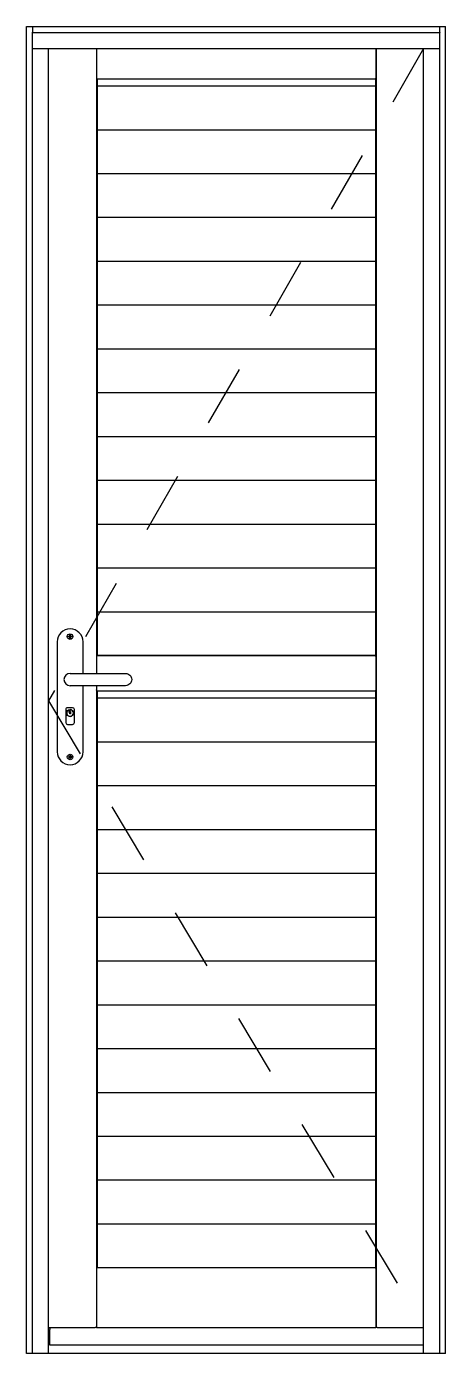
# Model space of a CAD drawing. Header units: millimetres. Extents: x -9.27 to -8.59, y 1068.3 to 1070.45.
import ezdxf

# ---------------------------------------------------------------- set-up
doc = ezdxf.new("R2010")
doc.units = ezdxf.units.MM
doc.header["$LTSCALE"] = 0.5
doc.linetypes.add('HIDDEN2', pattern=[0.1875, 0.125, -0.0625])
doc.layers.add('Gravia_Portas', color=1, linetype='Continuous')
doc.layers.add('Gravia_Portas_hidden2', color=1, linetype='HIDDEN2')

msp = doc.modelspace()

# ---------------------------------------------------------------- linework, layer by layer
at = {"layer": 'Gravia_Portas', "color": 2}
for p, q in [((-9.2746, 1068.3036), (-9.2746, 1070.4536)), ((-9.2746, 1070.4536), (-8.5946, 1070.4536)), ((-8.5946, 1068.3036), (-8.5946, 1070.4536)), ((-8.5946, 1068.3036), (-9.2746, 1068.3036))]:
    msp.add_line(p, q, dxfattribs=at)
at = {"layer": 'Gravia_Portas'}
for p, q in [((-9.2651, 1070.4532), (-9.2651, 1070.4446)), ((-9.2651, 1070.4441), (-9.2651, 1070.4446)), ((-9.2651, 1068.3036), (-9.2651, 1070.4441)), ((-9.2651, 1070.4441), (-8.6041, 1070.4441)), ((-8.6041, 1070.4446), (-8.6041, 1070.4532)), ((-8.6041, 1070.4446), (-8.6041, 1070.4441)), ((-8.6041, 1068.3036), (-8.6041, 1070.4441)), ((-9.2651, 1070.4179), (-8.6041, 1070.4179)), ((-9.2389, 1068.3036), (-9.2389, 1070.4179)), ((-9.1609, 1070.4179), (-9.1609, 1069.4056)), ((-8.7077, 1070.4179), (-8.7077, 1068.3456)), ((-8.7071, 1070.4179), (-8.7071, 1068.3456)), ((-8.6303, 1068.3036), (-8.6303, 1070.4179)), ((-9.1601, 1070.3685), (-9.16, 1070.3685)), ((-9.16, 1070.3685), (-9.16, 1069.4346)), ((-8.7085, 1070.3685), (-9.16, 1070.3685)), ((-9.16, 1070.3575), (-8.7085, 1070.3575)), ((-8.7085, 1070.3685), (-8.7085, 1070.3685)), ((-8.7085, 1070.3685), (-8.7085, 1069.4346)), ((-8.708, 1070.3698), (-8.708, 1069.4331)), ((-9.16, 1070.2865), (-8.7085, 1070.2865)), ((-9.16, 1070.2155), (-8.7085, 1070.2155)), ((-9.16, 1070.1445), (-8.7085, 1070.1445)), ((-9.16, 1070.0735), (-8.7085, 1070.0735)), ((-9.16, 1070.0025), (-8.7085, 1070.0025)), ((-9.16, 1069.9315), (-8.7085, 1069.9315)), ((-9.16, 1069.8605), (-8.7085, 1069.8605)), ((-9.16, 1069.7895), (-8.7085, 1069.7895)), ((-9.16, 1069.7185), (-8.7085, 1069.7185)), ((-9.16, 1069.6475), (-8.7085, 1069.6475)), ((-9.16, 1069.5765), (-8.7085, 1069.5765)), ((-9.16, 1069.5055), (-8.7085, 1069.5055)), ((-9.2249, 1069.4566), (-9.2249, 1069.2786)), ((-9.1829, 1069.4056), (-9.1829, 1069.4566)), ((-9.16, 1069.4346), (-9.1601, 1069.4346)), ((-9.1601, 1069.4345), (-8.7085, 1069.4345)), ((-8.7085, 1069.4344), (-9.1601, 1069.4344)), ((-8.7085, 1069.4346), (-8.7085, 1069.4346)), ((-9.1829, 1069.2786), (-9.1829, 1069.3856)), ((-9.1609, 1069.3856), (-9.1609, 1068.3456)), ((-8.7085, 1069.3768), (-9.1601, 1069.3768)), ((-9.1601, 1069.3766), (-9.16, 1069.3766)), ((-9.16, 1069.3766), (-9.16, 1068.4426)), ((-8.7085, 1069.3766), (-8.7085, 1069.3766)), ((-8.7085, 1069.3766), (-8.7085, 1068.4426)), ((-8.708, 1069.378), (-8.708, 1068.4414)), ((-9.2109, 1069.3469), (-9.2109, 1069.3259)), ((-9.1999, 1069.3499), (-9.2079, 1069.3499)), ((-9.2054, 1069.3424), (-9.2054, 1069.3467)), ((-9.2034, 1069.3469), (-9.2034, 1069.3454)), ((-9.1969, 1069.3259), (-9.1969, 1069.3469)), ((-9.16, 1069.3657), (-8.7085, 1069.3657)), ((-9.2044, 1069.3424), (-9.2054, 1069.3424)), ((-9.2034, 1069.3454), (-9.2044, 1069.3454)), ((-9.2044, 1069.3454), (-9.2044, 1069.3439)), ((-9.2044, 1069.3439), (-9.2034, 1069.3439)), ((-9.2044, 1069.3399), (-9.2044, 1069.3424)), ((-9.2034, 1069.3399), (-9.2044, 1069.3399)), ((-9.2034, 1069.3439), (-9.2034, 1069.3399)), ((-9.2079, 1069.3229), (-9.1999, 1069.3229)), ((-9.16, 1069.2947), (-8.7085, 1069.2947)), ((-9.16, 1069.2237), (-8.7085, 1069.2237)), ((-9.16, 1069.1527), (-8.7085, 1069.1527)), ((-9.16, 1069.0817), (-8.7085, 1069.0817)), ((-9.16, 1069.0107), (-8.7085, 1069.0107)), ((-9.16, 1068.9397), (-8.7085, 1068.9397)), ((-9.16, 1068.8687), (-8.7085, 1068.8687)), ((-9.16, 1068.7977), (-8.7085, 1068.7977)), ((-9.16, 1068.7267), (-8.7085, 1068.7267)), ((-9.16, 1068.6557), (-8.7085, 1068.6557)), ((-9.16, 1068.5847), (-8.7085, 1068.5847)), ((-9.16, 1068.5137), (-8.7085, 1068.5137)), ((-9.16, 1068.4426), (-9.1601, 1068.4426)), ((-9.16, 1068.4427), (-8.7085, 1068.4427)), ((-8.7085, 1068.4426), (-9.16, 1068.4426)), ((-8.7085, 1068.4426), (-8.7085, 1068.4426)), ((-9.2389, 1068.3456), (-9.163, 1068.3456)), ((-9.2369, 1068.3441), (-9.2369, 1068.3426)), ((-9.2369, 1068.3415), (-9.2369, 1068.3426)), ((-9.2369, 1068.3415), (-9.2369, 1068.3411)), ((-9.2369, 1068.3176), (-9.2369, 1068.3411)), ((-9.1615, 1068.3456), (-9.163, 1068.3456)), ((-9.1609, 1068.3456), (-9.1615, 1068.3456)), ((-9.1609, 1068.3456), (-8.7077, 1068.3456)), ((-8.7071, 1068.3456), (-8.7077, 1068.3456)), ((-8.7056, 1068.3456), (-8.7071, 1068.3456)), ((-8.7056, 1068.3456), (-8.6303, 1068.3456)), ((-9.2389, 1068.3176), (-9.2384, 1068.3176)), ((-9.237, 1068.3176), (-9.2384, 1068.3176)), ((-9.237, 1068.3176), (-8.6303, 1068.3176))]:
    msp.add_line(p, q, dxfattribs=at)
for points in [[(-9.1606, 1070.3698), (-9.1606, 1070.3699), (-9.1606, 1070.3699), (-9.1606, 1070.3699), (-9.1606, 1070.3699), (-9.1606, 1070.37), (-9.1606, 1070.37), (-9.1606, 1070.37), (-9.1606, 1070.37), (-9.1607, 1070.3701), (-9.1607, 1070.3701), (-9.1607, 1070.3701), (-9.1607, 1070.3702), (-9.1607, 1070.3702), (-9.1607, 1070.3702), (-9.1607, 1070.3702), (-9.1608, 1070.3703), (-9.1608, 1070.3703), (-9.1608, 1070.3703), (-9.1608, 1070.3703), (-9.1608, 1070.3704), (-9.1609, 1070.3704), (-9.1609, 1070.3704), (-9.1609, 1070.3704), (-9.1609, 1070.3705)], [(-9.1601, 1070.3685), (-9.1601, 1070.3686), (-9.1601, 1070.3686), (-9.1601, 1070.3686), (-9.1602, 1070.3687), (-9.1602, 1070.3687), (-9.1602, 1070.3688), (-9.1602, 1070.3688), (-9.1602, 1070.3689), (-9.1603, 1070.3689), (-9.1603, 1070.369), (-9.1603, 1070.369), (-9.1603, 1070.3691), (-9.1603, 1070.3691), (-9.1603, 1070.3692), (-9.1604, 1070.3692), (-9.1604, 1070.3693), (-9.1604, 1070.3694), (-9.1604, 1070.3694), (-9.1605, 1070.3695), (-9.1605, 1070.3696), (-9.1605, 1070.3696), (-9.1605, 1070.3697), (-9.1605, 1070.3698), (-9.1606, 1070.3698)], [(-8.708, 1070.3698), (-8.7081, 1070.3697), (-8.7081, 1070.3696), (-8.7081, 1070.3696), (-8.7081, 1070.3695), (-8.7082, 1070.3694), (-8.7082, 1070.3694), (-8.7082, 1070.3693), (-8.7082, 1070.3693), (-8.7082, 1070.3692), (-8.7083, 1070.3692), (-8.7083, 1070.3691), (-8.7083, 1070.3691), (-8.7083, 1070.369), (-8.7083, 1070.369), (-8.7083, 1070.3689), (-8.7084, 1070.3689), (-8.7084, 1070.3688), (-8.7084, 1070.3688), (-8.7084, 1070.3687), (-8.7084, 1070.3687), (-8.7084, 1070.3686), (-8.7085, 1070.3686), (-8.7085, 1070.3686), (-8.7085, 1070.3685)], [(-8.7077, 1070.3705), (-8.7077, 1070.3704), (-8.7077, 1070.3704), (-8.7077, 1070.3704), (-8.7078, 1070.3704), (-8.7078, 1070.3703), (-8.7078, 1070.3703), (-8.7078, 1070.3703), (-8.7078, 1070.3702), (-8.7079, 1070.3702), (-8.7079, 1070.3702), (-8.7079, 1070.3702), (-8.7079, 1070.3701), (-8.7079, 1070.3701), (-8.7079, 1070.3701), (-8.7079, 1070.37), (-8.708, 1070.37), (-8.708, 1070.37), (-8.708, 1070.3699), (-8.708, 1070.3699), (-8.708, 1070.3699), (-8.708, 1070.3699), (-8.708, 1070.3698), (-8.708, 1070.3698), (-8.708, 1070.3698)], [(-9.1609, 1069.4324), (-9.1609, 1069.4324), (-9.1609, 1069.4325), (-9.1609, 1069.4325), (-9.1608, 1069.4325), (-9.1608, 1069.4325), (-9.1608, 1069.4326), (-9.1608, 1069.4326), (-9.1608, 1069.4326), (-9.1607, 1069.4327), (-9.1607, 1069.4327), (-9.1607, 1069.4327), (-9.1607, 1069.4327), (-9.1607, 1069.4328), (-9.1607, 1069.4328), (-9.1607, 1069.4328), (-9.1606, 1069.4328), (-9.1606, 1069.4329), (-9.1606, 1069.4329), (-9.1606, 1069.4329), (-9.1606, 1069.433), (-9.1606, 1069.433), (-9.1606, 1069.433), (-9.1606, 1069.433), (-9.1606, 1069.4331)], [(-9.1606, 1069.4331), (-9.1605, 1069.4332), (-9.1605, 1069.4332), (-9.1605, 1069.4333), (-9.1605, 1069.4334), (-9.1604, 1069.4335), (-9.1604, 1069.4336), (-9.1604, 1069.4336), (-9.1603, 1069.4337), (-9.1603, 1069.4338), (-9.1603, 1069.4339), (-9.1603, 1069.4339), (-9.1602, 1069.434), (-9.1602, 1069.4341), (-9.1602, 1069.4341), (-9.1602, 1069.4342), (-9.1602, 1069.4342), (-9.1601, 1069.4343), (-9.1601, 1069.4343), (-9.1601, 1069.4344), (-9.1601, 1069.4344), (-9.1601, 1069.4345), (-9.1601, 1069.4345), (-9.1601, 1069.4345), (-9.1601, 1069.4346)], [(-8.7085, 1069.4346), (-8.7085, 1069.4345), (-8.7085, 1069.4345), (-8.7085, 1069.4345), (-8.7085, 1069.4344), (-8.7085, 1069.4344), (-8.7085, 1069.4343), (-8.7085, 1069.4343), (-8.7084, 1069.4342), (-8.7084, 1069.4342), (-8.7084, 1069.4341), (-8.7084, 1069.4341), (-8.7084, 1069.434), (-8.7083, 1069.434), (-8.7083, 1069.4339), (-8.7083, 1069.4338), (-8.7083, 1069.4338), (-8.7082, 1069.4337), (-8.7082, 1069.4336), (-8.7082, 1069.4335), (-8.7082, 1069.4335), (-8.7081, 1069.4334), (-8.7081, 1069.4333), (-8.7081, 1069.4332), (-8.708, 1069.4331)], [(-8.7085, 1069.4344), (-8.7085, 1069.4344), (-8.7085, 1069.4344), (-8.7085, 1069.4344), (-8.7085, 1069.4344), (-8.7085, 1069.4344), (-8.7085, 1069.4344), (-8.7085, 1069.4344), (-8.7085, 1069.4344), (-8.7085, 1069.4344), (-8.7085, 1069.4344), (-8.7085, 1069.4344), (-8.7085, 1069.4344), (-8.7085, 1069.4344), (-8.7085, 1069.4344), (-8.7085, 1069.4344), (-8.7085, 1069.4344), (-8.7085, 1069.4344), (-8.7085, 1069.4344), (-8.7085, 1069.4345), (-8.7085, 1069.4345), (-8.7085, 1069.4345), (-8.7085, 1069.4345), (-8.7085, 1069.4345), (-8.7085, 1069.4345)], [(-8.708, 1069.4331), (-8.708, 1069.4331), (-8.708, 1069.4331), (-8.708, 1069.433), (-8.708, 1069.433), (-8.708, 1069.433), (-8.708, 1069.4329), (-8.708, 1069.4329), (-8.708, 1069.4329), (-8.7079, 1069.4328), (-8.7079, 1069.4328), (-8.7079, 1069.4328), (-8.7079, 1069.4328), (-8.7079, 1069.4327), (-8.7079, 1069.4327), (-8.7079, 1069.4327), (-8.7078, 1069.4326), (-8.7078, 1069.4326), (-8.7078, 1069.4326), (-8.7078, 1069.4326), (-8.7078, 1069.4325), (-8.7077, 1069.4325), (-8.7077, 1069.4325), (-8.7077, 1069.4324), (-8.7077, 1069.4324)], [(-9.1606, 1069.3781), (-9.1606, 1069.3781), (-9.1606, 1069.3781), (-9.1606, 1069.3782), (-9.1606, 1069.3782), (-9.1606, 1069.3782), (-9.1606, 1069.3782), (-9.1606, 1069.3783), (-9.1606, 1069.3783), (-9.1607, 1069.3783), (-9.1607, 1069.3784), (-9.1607, 1069.3784), (-9.1607, 1069.3784), (-9.1607, 1069.3784), (-9.1607, 1069.3785), (-9.1607, 1069.3785), (-9.1608, 1069.3785), (-9.1608, 1069.3785), (-9.1608, 1069.3786), (-9.1608, 1069.3786), (-9.1608, 1069.3786), (-9.1609, 1069.3786), (-9.1609, 1069.3787), (-9.1609, 1069.3787), (-9.1609, 1069.3787)], [(-9.1601, 1069.3766), (-9.1601, 1069.3766), (-9.1601, 1069.3766), (-9.1601, 1069.3767), (-9.1601, 1069.3767), (-9.1601, 1069.3768), (-9.1601, 1069.3768), (-9.1601, 1069.3769), (-9.1602, 1069.3769), (-9.1602, 1069.377), (-9.1602, 1069.377), (-9.1602, 1069.3771), (-9.1602, 1069.3771), (-9.1603, 1069.3772), (-9.1603, 1069.3773), (-9.1603, 1069.3774), (-9.1603, 1069.3774), (-9.1604, 1069.3775), (-9.1604, 1069.3776), (-9.1604, 1069.3776), (-9.1605, 1069.3777), (-9.1605, 1069.3778), (-9.1605, 1069.3779), (-9.1605, 1069.378), (-9.1606, 1069.3781)], [(-8.708, 1069.378), (-8.7081, 1069.3779), (-8.7081, 1069.3778), (-8.7081, 1069.3778), (-8.7082, 1069.3777), (-8.7082, 1069.3776), (-8.7082, 1069.3775), (-8.7082, 1069.3775), (-8.7083, 1069.3774), (-8.7083, 1069.3773), (-8.7083, 1069.3773), (-8.7083, 1069.3772), (-8.7084, 1069.3771), (-8.7084, 1069.3771), (-8.7084, 1069.377), (-8.7084, 1069.3769), (-8.7084, 1069.3769), (-8.7085, 1069.3768), (-8.7085, 1069.3768), (-8.7085, 1069.3767), (-8.7085, 1069.3767), (-8.7085, 1069.3767), (-8.7085, 1069.3766), (-8.7085, 1069.3766), (-8.7085, 1069.3766)], [(-8.7077, 1069.3787), (-8.7077, 1069.3787), (-8.7077, 1069.3787), (-8.7077, 1069.3786), (-8.7078, 1069.3786), (-8.7078, 1069.3786), (-8.7078, 1069.3786), (-8.7078, 1069.3785), (-8.7078, 1069.3785), (-8.7079, 1069.3785), (-8.7079, 1069.3784), (-8.7079, 1069.3784), (-8.7079, 1069.3784), (-8.7079, 1069.3784), (-8.7079, 1069.3783), (-8.7079, 1069.3783), (-8.708, 1069.3783), (-8.708, 1069.3782), (-8.708, 1069.3782), (-8.708, 1069.3782), (-8.708, 1069.3781), (-8.708, 1069.3781), (-8.708, 1069.3781), (-8.708, 1069.378), (-8.708, 1069.378)], [(-9.2746, 1068.3036), (-9.2746, 1068.8036)], [(-9.1606, 1068.4413), (-9.1605, 1068.4414), (-9.1605, 1068.4415), (-9.1605, 1068.4415), (-9.1605, 1068.4416), (-9.1605, 1068.4417), (-9.1604, 1068.4417), (-9.1604, 1068.4418), (-9.1604, 1068.4418), (-9.1604, 1068.4419), (-9.1603, 1068.442), (-9.1603, 1068.442), (-9.1603, 1068.4421), (-9.1603, 1068.4421), (-9.1603, 1068.4422), (-9.1603, 1068.4422), (-9.1602, 1068.4423), (-9.1602, 1068.4423), (-9.1602, 1068.4424), (-9.1602, 1068.4424), (-9.1602, 1068.4425), (-9.1601, 1068.4425), (-9.1601, 1068.4425), (-9.1601, 1068.4426), (-9.1601, 1068.4426)], [(-8.7085, 1068.4426), (-8.7085, 1068.4426), (-8.7085, 1068.4425), (-8.7084, 1068.4425), (-8.7084, 1068.4425), (-8.7084, 1068.4424), (-8.7084, 1068.4424), (-8.7084, 1068.4423), (-8.7084, 1068.4423), (-8.7083, 1068.4422), (-8.7083, 1068.4422), (-8.7083, 1068.4421), (-8.7083, 1068.4421), (-8.7083, 1068.442), (-8.7083, 1068.442), (-8.7082, 1068.4419), (-8.7082, 1068.4419), (-8.7082, 1068.4418), (-8.7082, 1068.4418), (-8.7082, 1068.4417), (-8.7081, 1068.4416), (-8.7081, 1068.4416), (-8.7081, 1068.4415), (-8.7081, 1068.4414), (-8.708, 1068.4414)], [(-9.1609, 1068.4407), (-9.1609, 1068.4407), (-9.1609, 1068.4407), (-9.1609, 1068.4407), (-9.1608, 1068.4408), (-9.1608, 1068.4408), (-9.1608, 1068.4408), (-9.1608, 1068.4409), (-9.1608, 1068.4409), (-9.1607, 1068.4409), (-9.1607, 1068.4409), (-9.1607, 1068.441), (-9.1607, 1068.441), (-9.1607, 1068.441), (-9.1607, 1068.441), (-9.1607, 1068.4411), (-9.1606, 1068.4411), (-9.1606, 1068.4411), (-9.1606, 1068.4411), (-9.1606, 1068.4412), (-9.1606, 1068.4412), (-9.1606, 1068.4412), (-9.1606, 1068.4413), (-9.1606, 1068.4413), (-9.1606, 1068.4413)], [(-8.708, 1068.4414), (-8.708, 1068.4413), (-8.708, 1068.4413), (-8.708, 1068.4413), (-8.708, 1068.4413), (-8.708, 1068.4412), (-8.708, 1068.4412), (-8.708, 1068.4412), (-8.708, 1068.4411), (-8.7079, 1068.4411), (-8.7079, 1068.4411), (-8.7079, 1068.441), (-8.7079, 1068.441), (-8.7079, 1068.441), (-8.7079, 1068.441), (-8.7079, 1068.4409), (-8.7078, 1068.4409), (-8.7078, 1068.4409), (-8.7078, 1068.4408), (-8.7078, 1068.4408), (-8.7078, 1068.4408), (-8.7077, 1068.4408), (-8.7077, 1068.4407), (-8.7077, 1068.4407), (-8.7077, 1068.4407)]]:
    msp.add_lwpolyline(points, dxfattribs=at)
for points in [[(-9.2012, 1069.4646), (-9.2026, 1069.4648, 0.221538), (-9.2029, 1069.4647), (-9.2035, 1069.4641, 0.221515), (-9.2036, 1069.4638), (-9.2035, 1069.4624), (-9.2044, 1069.4624), (-9.2043, 1069.4638, 0.221538), (-9.2044, 1069.4641), (-9.205, 1069.4647, 0.221515), (-9.2052, 1069.4648), (-9.2067, 1069.4646), (-9.2067, 1069.4656), (-9.2052, 1069.4655, 0.221538), (-9.205, 1069.4656), (-9.2044, 1069.4662, 0.221515), (-9.2043, 1069.4664), (-9.2044, 1069.4679), (-9.2035, 1069.4679), (-9.2036, 1069.4664, 0.221538), (-9.2035, 1069.4662), (-9.2029, 1069.4656, 0.221515), (-9.2026, 1069.4655), (-9.2012, 1069.4656), (-9.2012, 1069.4646)], [(-9.2039, 1069.4056), (-9.1139, 1069.4056, -0.414214), (-9.1039, 1069.3956), (-9.1039, 1069.3956, -0.414214), (-9.1139, 1069.3856), (-9.2039, 1069.3856)], [(-9.2012, 1069.2706), (-9.2026, 1069.2705, -0.221538), (-9.2029, 1069.2706), (-9.2035, 1069.2712, -0.221515), (-9.2036, 1069.2714), (-9.2035, 1069.2729), (-9.2044, 1069.2729), (-9.2043, 1069.2714, -0.221538), (-9.2044, 1069.2712), (-9.205, 1069.2706, -0.221515), (-9.2052, 1069.2705), (-9.2067, 1069.2706), (-9.2067, 1069.2696), (-9.2052, 1069.2698, -0.221538), (-9.205, 1069.2697), (-9.2044, 1069.2691, -0.221515), (-9.2043, 1069.2688), (-9.2044, 1069.2674), (-9.2035, 1069.2674), (-9.2036, 1069.2688, -0.221538), (-9.2035, 1069.2691), (-9.2029, 1069.2697, -0.221515), (-9.2026, 1069.2698), (-9.2012, 1069.2696), (-9.2012, 1069.2706)]]:
    msp.add_lwpolyline(points, format="xyb", dxfattribs=at)
for centre, radius in [((-9.2039, 1069.4651), 0.0045), ((-9.2039, 1069.3414), 0.00575), ((-9.2039, 1069.2701), 0.0045)]:
    msp.add_circle(centre, radius, dxfattribs=at)
for centre, radius, start, end in [((-9.2039, 1069.4566), 0.021, 0, 180), ((-9.2039, 1069.3956), 0.01, 90, 270), ((-9.2079, 1069.3469), 0.003, 90.0012, 180.0012), ((-9.2039, 1069.3414), 0.0055, 105.8278, 84.7853), ((-9.1999, 1069.3469), 0.003, 0.0012, 90.0012), ((-9.2079, 1069.3259), 0.003, 180.0012, 270.0012), ((-9.1999, 1069.3259), 0.003, 270.0012, 0.0012), ((-9.2039, 1069.2786), 0.021, 180, 0), ((-9.2384, 1068.3441), 0.0015, 0, 90)]:
    msp.add_arc(centre, radius, start, end, dxfattribs=at)
at = {"layer": 'Gravia_Portas_hidden2'}
msp.add_lwpolyline([(-8.6303, 1070.4179), (-9.2389, 1069.3608), (-8.6303, 1068.3456)], dxfattribs=at)

doc.saveas('drawing.dxf')
